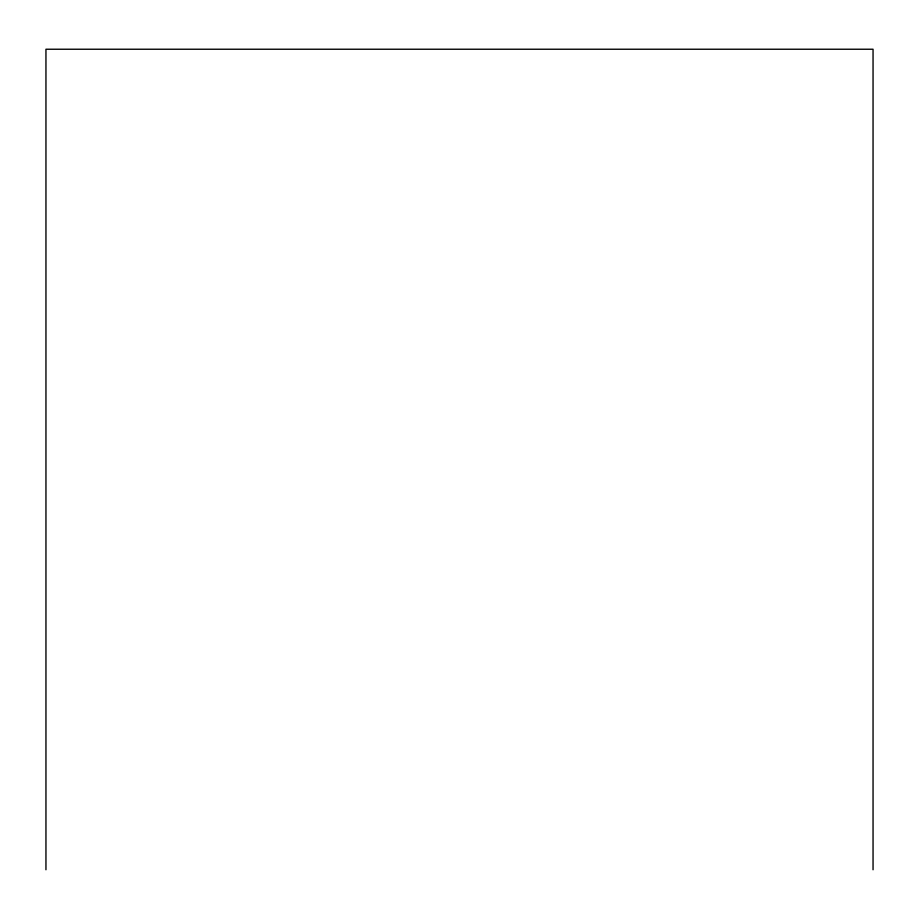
<?xml version="1.0" encoding="UTF-8"?>
<svg xmlns="http://www.w3.org/2000/svg" width="919" height="919" viewBox="0 0 919 919"><rect width="100%" height="100%" fill="white"/><g stroke="black" fill="none" stroke-linecap="round" stroke-linejoin="round"><path stroke-width="1.38" d="M873.05 869.765L873.05 49.235L45.95 49.235L45.95 869.765"/></g></svg>
